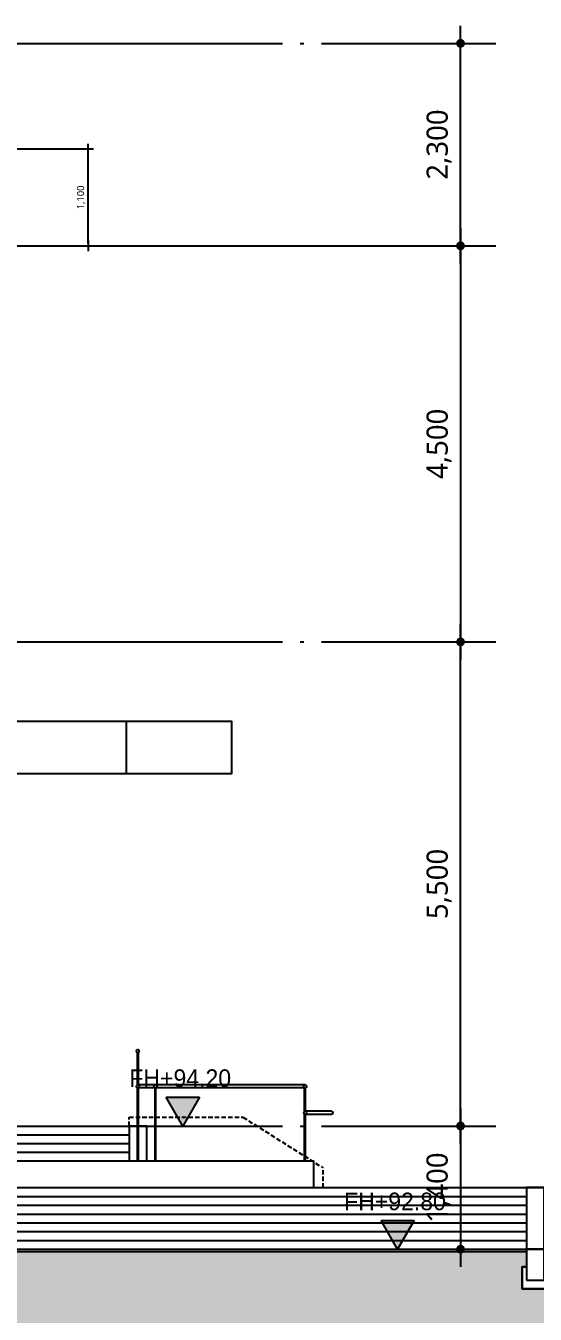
# Model space of a CAD drawing. Header units: millimetres. Extents: x 0 to 672800, y 0 to 118800.
# Drawn here: x 631250 to 637039, y 69857 to 84495 of the extents above; entities that cross this region are included whole.
import ezdxf
from ezdxf.enums import TextEntityAlignment as Align

# ---------------------------------------------------------------- set-up
doc = ezdxf.new("R2010")
doc.units = ezdxf.units.MM
doc.header["$LTSCALE"] = 200
doc.linetypes.add('CEN-GAUN', pattern=[32.2, 30, -1, 0.2, -1])
doc.linetypes.add('HIDDEN', pattern=[0.375, 0.25, -0.125])
doc.layers.get('DEFPOINTS').update_dxf_attribs({"color": 137})
for name, color, linetype in [('5기초버림콘크리트', 251, 'HIDDEN'), ('A-CON', 2, 'Continuous'), ('AA-ELEV-PCN7', 7, 'Continuous'), ('CEN', 1, 'CEN-GAUN'), ('ELE-5', 5, 'Continuous'), ('ELE-8', 8, 'Continuous'), ('PTANNOTELE', 7, 'Continuous'), ('SOL-253', 253, 'Continuous'), ('WAL', 3, 'Continuous')]:
    doc.layers.add(name, color=color, linetype=linetype)
doc.layers.add('check', color=61, linetype='Continuous', plot=False)
doc.layers.add('구조체크', color=137, linetype='Continuous', plot=False)
doc.styles.add('$0$스타일1', font='malgun.ttf')
doc.styles.add('돋움', font='')
doc.styles.add('맑은고딕', font='malgun.ttf')
doc.styles.get('돋움').set_extended_font_data('Dotum')
doc.dimstyles.new('CJA', dxfattribs={"dimscale": 300, "dimtxt": 2.7, "dimasz": 1, "dimexe": 2, "dimexo": 3, "dimgap": 1, "dimtad": 1, "dimdec": 0, "dimzin": 1, "dimdsep": 46, "dimlunit": 6, "dimtxsty": '$0$스타일1', "dimblk": 'CJDOT', "dimcen": 0.09, "dimdle": 1, "dimclrd": 256, "dimclre": 256, "dimclrt": 3, "dimadec": 0, "dimazin": 0, "dimtfac": 1, "dimtdec": 0, "dimtix": 1, "dimtmove": 2, "dimatfit": 3, "dimldrblk": 'CJDOT', "dimfxl": 1, "dimtolj": 1, "dimtzin": 1, "dimarcsym": 0})
doc.dimstyles.new('CJAK', dxfattribs={"dimscale": 200, "dimtxt": 1.2, "dimasz": 0.5, "dimexe": 2, "dimexo": 3, "dimgap": 0.5, "dimtad": 1, "dimdec": 0, "dimzin": 1, "dimdsep": 46, "dimlunit": 6, "dimtxsty": '맑은고딕', "dimblk": 'CJDOT', "dimcen": 0.09, "dimdle": 1, "dimclrd": 256, "dimclre": 256, "dimclrt": 256, "dimadec": 0, "dimazin": 0, "dimtfac": 1, "dimtdec": 0, "dimtix": 1, "dimtmove": 2, "dimatfit": 3, "dimldrblk": 'CJDOT', "dimfxl": 1, "dimtolj": 1, "dimtzin": 1, "dimarcsym": 0})

# ---------------------------------------------------------------- blocks, each defined once
blk = doc.blocks.new('CJDOT')
blk.add_line((-2, 0), (2, 0))
at = {"const_width": 0.5}
blk.add_lwpolyline([(-0.25, 0, 1), (0.25, 0, 1)], format="xyb", close=True, dxfattribs=at)
blk = doc.blocks.new('*D381')
at = {"layer": 'check', "lineweight": -2, "transparency": 16777216}
for p, q in [((634868, 77495), (636590, 77495)), ((636190, 72095), (636190, 77395)), ((634868, 71995), (636590, 71995))]:
    blk.add_line(p, q, dxfattribs=at)
at = {"layer": 'DEFPOINTS', "color": 0, "transparency": 16777216}
for p in [(634268, 77495), (636190, 77495), (634268, 71995)]:
    blk.add_point(p, dxfattribs=at)
at = {"layer": 'check', "lineweight": -2, "transparency": 16777216, "xscale": 100, "yscale": 100, "zscale": 100}
for p, rotation in [((636190, 77495), 90), ((636190, 71995), 270)]:
    blk.add_blockref('CJDOT', p, dxfattribs=dict(at, rotation=rotation))
at = {"layer": 'check', "transparency": 16777216, "insert": (635946, 74745), "char_height": 240, "attachment_point": 5, "rotation": 90, "style": '맑은고딕'}
blk.add_mtext('\\A1;5,500', dxfattribs=at)
blk = doc.blocks.new('*D382')
at = {"layer": 'check', "lineweight": -2, "transparency": 16777216}
for p, q in [((634868, 81995), (636590, 81995)), ((636190, 81895), (636190, 77595)), ((634868, 77495), (636590, 77495))]:
    blk.add_line(p, q, dxfattribs=at)
at = {"layer": 'DEFPOINTS', "color": 0, "transparency": 16777216}
for p in [(634268, 81995), (634268, 77495), (636190, 77495)]:
    blk.add_point(p, dxfattribs=at)
at = {"layer": 'check', "lineweight": -2, "transparency": 16777216, "xscale": 100, "yscale": 100, "zscale": 100}
for p, rotation in [((636190, 81995), 90), ((636190, 77495), 270)]:
    blk.add_blockref('CJDOT', p, dxfattribs=dict(at, rotation=rotation))
at = {"layer": 'check', "transparency": 16777216, "insert": (635946, 79745), "char_height": 240, "attachment_point": 5, "rotation": 90, "style": '맑은고딕'}
blk.add_mtext('\\A1;4,500', dxfattribs=at)
blk = doc.blocks.new('*D383')
at = {"layer": 'check', "lineweight": -2, "transparency": 16777216}
for p, q in [((634868, 84295), (636590, 84295)), ((636190, 82095), (636190, 84195)), ((634868, 81995), (636590, 81995))]:
    blk.add_line(p, q, dxfattribs=at)
at = {"layer": 'DEFPOINTS', "color": 0, "transparency": 16777216}
for p in [(634268, 84295), (636190, 84295), (634268, 81995)]:
    blk.add_point(p, dxfattribs=at)
at = {"layer": 'check', "lineweight": -2, "transparency": 16777216, "xscale": 100, "yscale": 100, "zscale": 100}
for p, rotation in [((636190, 84295), 90), ((636190, 81995), 270)]:
    blk.add_blockref('CJDOT', p, dxfattribs=dict(at, rotation=rotation))
at = {"layer": 'check', "transparency": 16777216, "insert": (635946, 83145), "char_height": 240, "attachment_point": 5, "rotation": 90, "style": '맑은고딕'}
blk.add_mtext('\\A1;2,300', dxfattribs=at)
blk = doc.blocks.new('단면레벨-1')
at = {"layer": 'DEFPOINTS'}
blk.add_hatch(color=256, dxfattribs=at).paths.add_polyline_path([(2176.32, 144.32), (2178.59, 148.25), (2174.05, 148.25)])
for p, q in [((2174.05, 148.25), (2176.32, 144.32)), ((2178.59, 148.25), (2174.05, 148.25)), ((2176.32, 144.32), (2178.59, 148.25)), ((2178.59, 144.32), (2174.05, 144.32))]:
    blk.add_line(p, q, dxfattribs=at)
at = {"layer": 'DEFPOINTS', "style": '돋움'}
blk.add_attdef('GL.+1500', text='', height=2.81, dxfattribs=at).set_placement((2176.69, 150.85), align=Align.MIDDLE)
blk = doc.blocks.new('*D384')
at = {"layer": 'check', "lineweight": -2, "transparency": 16777216}
for p, q in [((631114, 83095), (632018, 83095)), ((631958, 82025), (631958, 83065)), ((631114, 81995), (632018, 81995))]:
    blk.add_line(p, q, dxfattribs=at)
at = {"layer": 'DEFPOINTS', "color": 0, "transparency": 16777216}
for p in [(631024, 83095), (631958, 83095), (631024, 81995)]:
    blk.add_point(p, dxfattribs=at)
at = {"layer": 'check', "lineweight": -2, "transparency": 16777216, "xscale": 30, "yscale": 30, "zscale": 30}
for p, rotation in [((631958, 83095), 90), ((631958, 81995), 270)]:
    blk.add_blockref('CJDOT', p, dxfattribs=dict(at, rotation=rotation))
at = {"layer": 'check', "transparency": 16777216, "insert": (631879, 82545), "char_height": 81, "attachment_point": 5, "rotation": 90, "style": '$0$스타일1'}
blk.add_mtext('\\A1;1,100', dxfattribs=at)
blk = doc.blocks.new('*D359')
at = {"layer": 'check', "lineweight": -2, "transparency": 16777216}
for p, q in [((634868, 71995), (636590, 71995)), ((636190, 71895), (636190, 70695)), ((634868, 70595), (636590, 70595))]:
    blk.add_line(p, q, dxfattribs=at)
at = {"layer": 'DEFPOINTS', "color": 0, "transparency": 16777216}
for p in [(634268, 71995), (634268, 70595), (636190, 70595)]:
    blk.add_point(p, dxfattribs=at)
at = {"layer": 'check', "lineweight": -2, "transparency": 16777216, "xscale": 100, "yscale": 100, "zscale": 100}
for p, rotation in [((636190, 71995), 90), ((636190, 70595), 270)]:
    blk.add_blockref('CJDOT', p, dxfattribs=dict(at, rotation=rotation))
at = {"layer": 'check', "transparency": 16777216, "insert": (635945, 71295), "char_height": 240, "attachment_point": 5, "rotation": 90, "style": '맑은고딕'}
blk.add_mtext('\\A1;1,400', dxfattribs=at)

msp = doc.modelspace()

# ---------------------------------------------------------------- hatches: boundary and pattern name
at = {"layer": 'SOL-253'}
h = msp.add_hatch(color=256, dxfattribs=at)
h.dxf.hatch_style = 1
h.paths.add_polyline_path([(618888.5, 71534.9), (630038.7, 71534.9), (630038.7, 71144.9), (630588.7, 71144.9), (630588.7, 70194.9), (630488.7, 70194.9), (630488.7, 70134.9), (630988.7, 70134.9), (630988.7, 70194.9), (630888.7, 70194.9), (630888.7, 70569.9), (636938.7, 70569.9), (636938.7, 70394.9), (636888.7, 70394.9), (636888.7, 70144.9), (637188.7, 70144.9), (637188.7, 70394.9), (637138.7, 70394.9), (637138.7, 70444.9), (641288.7, 70444.9), (641288.7, 66441.6), (618888.5, 66441.6)])

# ---------------------------------------------------------------- linework, layer by layer
at = {"layer": '5기초버림콘크리트', "color": 8}
for p, q in [((632423.7, 72094.9), (633717.6, 72094.9)), ((632423.7, 71994.9), (632423.7, 72094.9)), ((633717.6, 72094.9), (634628.7, 71520.1)), ((634628.7, 71294.9), (634628.7, 71520.1))]:
    msp.add_line(p, q, dxfattribs=at)
at = {"layer": '5기초버림콘크리트', "color": 8, "linetype": 'HIDDEN', "ltscale": 3}
msp.add_line((630888.7, 71994.9), (633408.7, 71994.9), dxfattribs=at)
at = {"layer": 'A-CON'}
msp.add_line((630888.7, 70594.9), (636938.7, 70594.9), dxfattribs=at)
at = {"layer": 'AA-ELEV-PCN7'}
msp.add_lwpolyline([(637138.7, 70394.9), (637188.7, 70394.9), (637188.7, 70144.9), (636888.7, 70144.9), (636888.7, 70394.9), (636938.7, 70394.9)], dxfattribs=at)
at = {"layer": 'CEN'}
for p, q in [((615288.5, 84294.9), (635288.7, 84294.9)), ((618888.5, 81994.9), (635288.7, 81994.9)), ((615288.5, 77494.9), (635288.7, 77494.9)), ((615288.5, 71994.9), (634883.7, 71994.9))]:
    msp.add_line(p, q, dxfattribs=at)
at = {"layer": 'ELE-5'}
msp.add_line((633588.7, 76594.9), (633588.7, 75994.9), dxfattribs=at)
at = {"layer": 'ELE-5', "color": 8}
for p, q in [((634423.7, 72462.4), (632518.7, 72462.4)), ((634423.7, 72427.4), (632523.7, 72427.4)), ((634723.7, 72162.4), (634423.7, 72162.4)), ((634723.7, 72127.4), (634423.7, 72127.4))]:
    msp.add_line(p, q, dxfattribs=at)
at = {"layer": 'ELE-5'}
msp.add_lwpolyline([(631023.7, 76594.9), (633588.7, 76594.9), (633588.7, 75994.9), (631023.7, 75994.9)], close=True, dxfattribs=at)
at = {"layer": 'ELE-5', "color": 8}
for points in [[(632518.7, 72461.7), (632518.7, 72827.4)], [(632528.7, 72461.7), (632528.7, 72827.4)], [(632518.7, 71594.9), (632518.7, 72428.2)], [(632528.7, 71594.9), (632528.7, 72428.2)], [(632718.7, 71594.9), (632718.7, 72427.4)], [(632728.7, 71594.9), (632728.7, 72427.4)], [(634418.7, 72161.7), (634418.7, 72427.4)], [(634428.7, 72161.7), (634428.7, 72427.4)], [(634418.7, 71594.9), (634418.7, 72128.2)], [(634428.7, 71594.9), (634428.7, 72128.2)]]:
    msp.add_lwpolyline(points, dxfattribs=at)
for centre in [(632523.7, 72844.9), (632523.7, 72444.9), (632723.7, 72444.9), (634423.7, 72444.9), (634423.7, 72144.9)]:
    msp.add_circle(centre, 17.5, dxfattribs=at)
msp.add_arc((634723.7, 72144.9), 17.5, 270, 90, dxfattribs=at)
at = {"layer": 'ELE-8'}
msp.add_line((632388.7, 76594.9), (632388.7, 75994.9), dxfattribs=at)
at = {"layer": 'PTANNOTELE', "color": 8}
for p, q in [((630788.7, 71994.9), (632623.7, 71994.9)), ((630888.7, 71894.9), (632423.7, 71894.9)), ((630888.7, 71794.9), (632423.7, 71794.9)), ((630888.7, 71294.9), (637138.7, 71294.9))]:
    msp.add_line(p, q, dxfattribs=at)
at = {"layer": 'PTANNOTELE', "color": 251}
for p, q in [((630888.7, 71194.9), (636938.7, 71194.9)), ((630888.7, 71094.9), (636938.7, 71094.9)), ((630888.7, 70994.9), (636938.7, 70994.9)), ((630888.7, 70894.9), (636938.7, 70894.9)), ((630888.7, 70794.9), (636938.7, 70794.9)), ((630888.7, 70694.9), (636938.7, 70694.9))]:
    msp.add_line(p, q, dxfattribs=at)
at = {"layer": 'PTANNOTELE', "color": 8}
for points in [[(632623.7, 71594.9), (632623.7, 71994.9), (632423.7, 71994.9), (632423.7, 71594.9)], [(632423.7, 71694.9), (630888.7, 71694.9)]]:
    msp.add_lwpolyline(points, dxfattribs=at)
at = {"layer": 'PTANNOTELE'}
msp.add_lwpolyline([(634523.7, 71294.9), (634523.7, 71594.9), (630888.7, 71594.9)], dxfattribs=at)
at = {"layer": 'PTANNOTELE', "color": 8}
msp.add_lwpolyline([(636938.7, 70594.9), (637138.7, 70594.9), (637138.7, 71294.9), (636938.7, 71294.9)], close=True, dxfattribs=at)
at = {"layer": 'SOL-253'}
msp.add_lwpolyline([(618888.5, 71534.9), (630038.7, 71534.9), (630038.7, 71144.9), (630588.7, 71144.9), (630588.7, 70194.9), (630888.7, 70194.9), (630888.7, 70569.9), (636938.7, 70569.9), (636938.7, 70394.9), (636888.7, 70394.9), (636888.7, 70144.9), (637188.7, 70144.9), (637188.7, 70394.9), (637138.7, 70394.9), (637138.7, 70444.9), (641288.7, 70444.9), (641288.7, 66441.6), (618888.5, 66441.6), (618888.5, 71534.9)], dxfattribs=at)
at = {"layer": 'WAL'}
msp.add_lwpolyline([(636938.7, 70244.9), (637138.7, 70244.9), (637138.7, 70594.9), (636938.7, 70594.9)], close=True, dxfattribs=at)
at = {"layer": '구조체크'}
msp.add_lwpolyline([(618888.5, 71534.9), (630038.7, 71534.9), (630038.7, 71144.9), (630588.7, 71144.9), (630588.7, 70194.9), (630488.7, 70194.9), (630488.7, 70134.9), (630988.7, 70134.9), (630988.7, 70194.9), (630888.7, 70194.9), (630888.7, 70569.9), (636938.7, 70569.9), (636938.7, 70394.9), (636888.7, 70394.9), (636888.7, 70144.9), (637188.7, 70144.9), (637188.7, 70394.9), (637138.7, 70394.9), (637138.7, 70444.9), (641288.7, 70444.9), (641288.7, 66441.6), (618888.5, 66441.6)], close=True, dxfattribs=at)

# ---------------------------------------------------------------- block references
at = {"layer": 'DEFPOINTS'}
ref = msp.add_blockref('단면레벨-1', (814395.3, 59968.2), dxfattribs=dict(at, xscale=-83.33333333333333, yscale=83.33333333333333, zscale=83.33333333333333))
ref.add_attrib('GL.+1500', 'FH+94.20', dxfattribs={"height": 200, "style": '돋움'}).set_placement((633004.6, 72538.7), align=Align.MIDDLE)
ref = msp.add_blockref('단면레벨-1', (816835.5, 58568.2), dxfattribs=dict(at, xscale=-83.33333333333333, yscale=83.33333333333333, zscale=83.33333333333333))
ref.add_attrib('GL.+1500', 'FH+92.80', dxfattribs={"height": 200, "style": '돋움'}).set_placement((635444.8, 71138.7), align=Align.MIDDLE)

# ---------------------------------------------------------------- dimensions: what is measured, and where the dimension line sits
at = {"layer": 'check'}
for base, p1, p2, angle, picture, middle in [((636190.1, 84294.9), (634267.9, 81994.9), (634267.9, 84294.9), 90, '*D383', (635946, 83144.9)), ((636190.1, 77494.9), (634267.9, 81994.9), (634267.9, 77494.9), 270, '*D382', (635946, 79744.9)), ((636190.1, 77494.9), (634267.9, 71994.9), (634267.9, 77494.9), 90, '*D381', (635946, 74744.9)), ((636190.1, 70594.9), (634267.9, 71994.9), (634267.9, 70594.9), 270, '*D359', (635945.3, 71294.9))]:
    dim = msp.add_linear_dim(base=base, p1=p1, p2=p2, angle=angle, dimstyle='CJAK', dxfattribs=at)
    dim.commit()
    dim.dimension.update_dxf_attribs({"geometry": picture, "text_midpoint": middle})
dim = msp.add_linear_dim(base=(631958.3, 83094.9), p1=(631023.7, 81994.9), p2=(631023.7, 83094.9), angle=90, dimstyle='CJA', override={"dimscale": 30, "dimclrt": 256}, dxfattribs=at)
dim.commit()
dim.dimension.update_dxf_attribs({"geometry": '*D384', "text_midpoint": (631879.5, 82544.9)})

doc.saveas('drawing.dxf')
